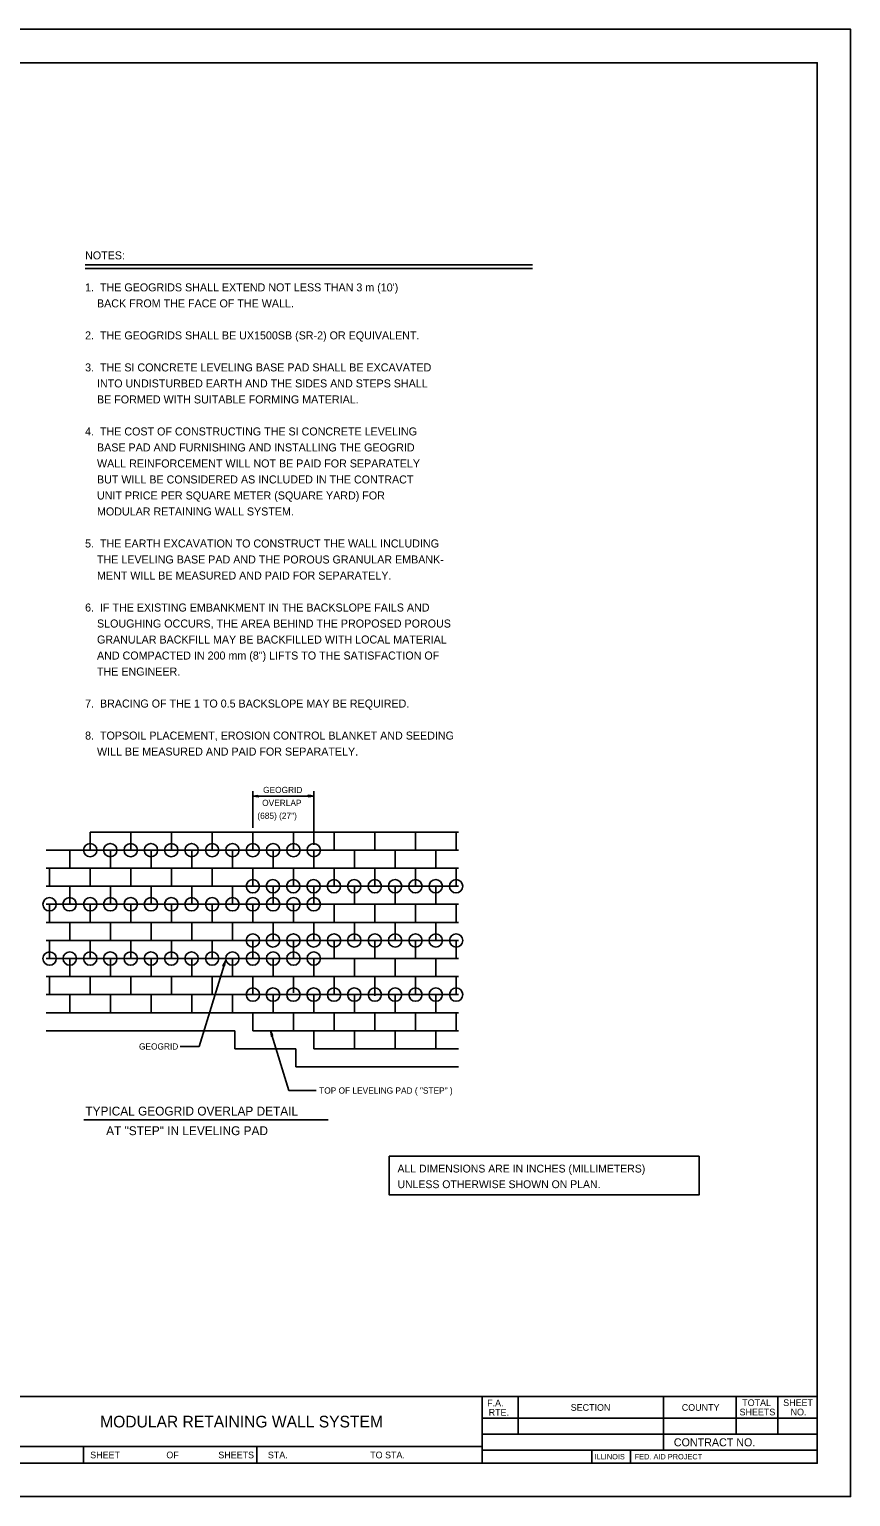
# Model space of a CAD drawing. Extents: x -313 to 1047, y -988 to -455.
# Drawn here: x 800.9 to 1047.1, y -894.7 to -454.7 of the extents above; entities that cross this region are included whole.
import ezdxf

# ---------------------------------------------------------------- set-up
doc = ezdxf.new("R2010")
doc.units = 0
for name, color, linetype in [('Design_EX_Roadway Notes', 7, 'Continuous'), ('Level 48', 7, 'Continuous'), ('Sheets_50 Reference Boundary', 7, 'Continuous'), ('Sheets_General Details', 7, 'Continuous'), ('Sheets_Printer Plotting Border', 7, 'Continuous'), ('Topo_Building', 7, 'Continuous'), ('Utilities_PR_Above Ground Items', 7, 'Continuous')]:
    doc.layers.add(name, color=color, linetype=linetype)

msp = doc.modelspace()

# ---------------------------------------------------------------- linework, layer by layer
at = {"layer": 'Design_EX_Roadway Notes'}
for p, q in [((867.92, -694.15), (867.92, -683.2)), ((867.92, -684.65), (886.18, -684.65)), ((886.18, -699.29), (886.18, -683.2)), ((859.72, -734.01), (851.85, -759.73)), ((873.23, -755.02), (878.7, -772.91)), ((846.12, -759.73), (851.85, -759.73)), ((878.7, -772.91), (886.89, -772.91))]:
    msp.add_line(p, q, dxfattribs=at)
for points in [[(869.47, -684.67), (869.42, -684.44), (868.76, -684.54), (867.92, -684.65), (868.82, -684.77), (869.61, -684.91), (869.47, -684.67), (869.4, -684.52), (868.49, -684.65), (869.49, -684.83), (869.34, -684.63), (868.92, -684.65), (869.32, -684.72)], [(884.63, -684.63), (884.68, -684.86), (885.34, -684.76), (886.18, -684.65), (885.28, -684.52), (884.49, -684.39), (884.63, -684.63), (884.7, -684.78), (885.62, -684.65), (884.61, -684.47), (884.76, -684.67), (885.18, -684.64), (884.78, -684.58)], [(859.24, -735.49), (859.48, -735.51), (859.58, -734.85), (859.72, -734.01), (859.34, -734.84), (858.97, -735.55), (859.24, -735.49), (859.41, -735.47), (859.55, -734.55), (859.09, -735.46), (859.32, -735.38), (859.42, -734.97), (859.24, -735.34)], [(873.66, -756.51), (873.87, -756.4), (873.58, -755.8), (873.23, -755.02), (873.38, -755.92), (873.48, -756.72), (873.66, -756.51), (873.79, -756.4), (873.4, -755.57), (873.52, -756.57), (873.66, -756.38), (873.52, -755.98), (873.58, -756.39)]]:
    msp.add_lwpolyline(points, dxfattribs=at)
at = {"layer": 'Level 48'}
msp.add_lwpolyline([(367.14, -454.72), (1047.14, -454.72), (1047.14, -894.72), (367.14, -894.72)], close=True, dxfattribs=at)
at = {"layer": 'Sheets_50 Reference Boundary'}
msp.add_lwpolyline([(407.14, -464.73), (1037.14, -464.73), (1037.14, -864.72), (407.14, -864.72)], close=True, dxfattribs=at)
at = {"layer": 'Sheets_General Details'}
for p, q in [((1047.14, -454.72), (367.14, -454.72)), ((1047.14, -894.72), (1047.14, -454.72)), ((817.65, -525.32), (951.72, -525.32)), ((817.65, -526.39), (951.72, -526.39)), ((817.27, -781.7), (890.54, -781.7)), ((407.14, -864.72), (1037.14, -864.72)), ((936.63, -864.72), (936.63, -884.72)), ((947.43, -864.72), (947.43, -876.03)), ((991.03, -864.72), (991.03, -880.83)), ((1012.87, -864.72), (1012.87, -876.03)), ((1025.29, -864.72), (1025.29, -876.03)), ((936.63, -871.23), (1037.14, -871.23)), ((782.63, -879.72), (936.63, -879.72)), ((817.14, -879.72), (817.14, -884.72)), ((869.14, -879.72), (869.14, -884.72)), ((936.63, -876.03), (1037.14, -876.03)), ((936.63, -880.83), (1037.14, -880.83)), ((969.57, -880.83), (969.57, -884.72)), ((981.17, -880.83), (981.17, -884.72)), ((1047.14, -894.72), (367.14, -894.72))]:
    msp.add_line(p, q, dxfattribs=at)
for points in [[(407.14, -464.72), (1037.14, -464.72), (1037.14, -884.72), (407.14, -884.72)], [(908.8, -792.66), (1001.7, -792.66), (1001.7, -804.26), (908.8, -804.26)]]:
    msp.add_lwpolyline(points, close=True, dxfattribs=at)
at = {"layer": 'Sheets_Printer Plotting Border'}
msp.add_lwpolyline([(367.14, -894.72), (1047.14, -894.72), (1047.14, -454.72), (367.14, -454.72)], close=True, dxfattribs=at)
at = {"layer": 'Topo_Building'}
for p, q in [((819.17, -695.45), (819.17, -700.86)), ((819.17, -695.45), (929.63, -695.45)), ((831.36, -695.45), (831.36, -700.86)), ((843.54, -695.45), (843.54, -700.86)), ((855.73, -695.45), (855.73, -700.86)), ((867.92, -695.45), (867.92, -700.86)), ((880.1, -695.45), (880.1, -700.86)), ((892.29, -695.45), (892.29, -700.86)), ((904.48, -695.45), (904.48, -700.86)), ((916.66, -695.45), (916.66, -700.86)), ((928.85, -695.45), (928.85, -700.86)), ((805.97, -700.86), (819.17, -700.86)), ((813.06, -700.86), (813.06, -706.27)), ((819.17, -700.86), (929.63, -700.86)), ((825.25, -700.86), (825.25, -706.27)), ((837.44, -700.86), (837.44, -706.27)), ((849.62, -700.86), (849.62, -706.27)), ((861.81, -700.86), (861.81, -706.27)), ((874, -700.86), (874, -706.27)), ((886.18, -700.86), (886.18, -706.27)), ((898.37, -700.86), (898.37, -706.27)), ((910.56, -700.86), (910.56, -706.27)), ((922.74, -700.86), (922.74, -706.27)), ((805.97, -706.27), (929.63, -706.27)), ((806.98, -706.27), (806.98, -711.69)), ((819.17, -706.27), (819.17, -711.69)), ((831.36, -706.27), (831.36, -711.69)), ((843.54, -706.27), (843.54, -711.69)), ((855.73, -706.27), (855.73, -711.69)), ((867.92, -706.27), (867.92, -711.69)), ((880.1, -706.27), (880.1, -711.69)), ((892.29, -706.27), (892.29, -711.69)), ((904.48, -706.27), (904.48, -711.69)), ((916.66, -706.27), (916.66, -711.69)), ((928.85, -706.27), (928.85, -711.69)), ((805.97, -711.69), (929.63, -711.69)), ((813.06, -711.69), (813.06, -717.1)), ((825.25, -711.69), (825.25, -717.1)), ((837.44, -711.69), (837.44, -717.1)), ((849.62, -711.69), (849.62, -717.1)), ((861.81, -711.69), (861.81, -717.1)), ((874, -711.69), (874, -717.1)), ((886.18, -711.69), (886.18, -717.1)), ((898.37, -711.69), (898.37, -717.1)), ((910.56, -711.69), (910.56, -717.1)), ((922.74, -711.69), (922.74, -717.1)), ((805.97, -717.1), (929.63, -717.1)), ((806.98, -717.1), (806.98, -722.51)), ((819.17, -717.1), (819.17, -722.51)), ((831.36, -717.1), (831.36, -722.51)), ((843.54, -717.1), (843.54, -722.51)), ((855.73, -717.1), (855.73, -722.51)), ((867.92, -717.1), (867.92, -722.51)), ((880.1, -717.1), (880.1, -722.51)), ((892.29, -717.1), (892.29, -722.51)), ((904.48, -717.1), (904.48, -722.51)), ((916.66, -717.1), (916.66, -722.51)), ((928.85, -717.1), (928.85, -722.51)), ((805.97, -722.51), (929.63, -722.51)), ((813.06, -722.51), (813.06, -727.95)), ((825.25, -722.51), (825.25, -727.95)), ((837.44, -722.51), (837.44, -727.95)), ((849.62, -722.51), (849.62, -727.95)), ((861.81, -722.51), (861.81, -727.95)), ((874, -722.51), (874, -727.95)), ((886.18, -722.51), (886.18, -727.95)), ((898.37, -722.51), (898.37, -727.95)), ((910.56, -722.51), (910.56, -727.95)), ((922.74, -722.51), (922.74, -727.95)), ((805.97, -727.95), (929.63, -727.95)), ((807.01, -727.95), (807.01, -733.37)), ((819.2, -727.95), (819.2, -733.37)), ((831.38, -727.95), (831.38, -733.37)), ((843.57, -727.95), (843.57, -733.37)), ((855.76, -727.95), (855.76, -733.37)), ((867.94, -727.95), (867.94, -733.37)), ((880.13, -727.95), (880.13, -733.37)), ((892.32, -727.95), (892.32, -733.37)), ((904.5, -727.95), (904.5, -733.37)), ((916.69, -727.95), (916.69, -733.37)), ((928.88, -727.95), (928.88, -733.37)), ((805.97, -733.37), (929.63, -733.37)), ((813.06, -733.37), (813.06, -738.78)), ((825.25, -733.37), (825.25, -738.78)), ((837.44, -733.37), (837.44, -738.78)), ((849.62, -733.37), (849.62, -738.78)), ((861.81, -733.37), (861.81, -738.78)), ((874, -733.37), (874, -738.78)), ((886.18, -733.37), (886.18, -738.78)), ((898.37, -733.37), (898.37, -738.78)), ((910.56, -733.37), (910.56, -738.78)), ((922.74, -733.37), (922.74, -738.78)), ((805.97, -738.78), (929.63, -738.78)), ((807.01, -738.78), (807.01, -744.19)), ((819.2, -738.78), (819.2, -744.19)), ((831.38, -738.78), (831.38, -744.19)), ((843.57, -738.78), (843.57, -744.19)), ((855.76, -738.78), (855.76, -744.19)), ((867.94, -738.78), (867.94, -744.19)), ((880.13, -738.78), (880.13, -743.63)), ((892.32, -738.78), (892.32, -744.19)), ((904.5, -738.78), (904.5, -744.54)), ((916.69, -738.78), (916.69, -744.19)), ((928.88, -738.78), (928.88, -744.19)), ((805.97, -744.19), (929.63, -744.19)), ((813.06, -744.19), (813.06, -749.61)), ((825.25, -744.19), (825.25, -749.61)), ((837.44, -744.19), (837.44, -749.61)), ((849.62, -744.19), (849.62, -749.61)), ((861.81, -744.19), (861.81, -749.61)), ((874, -744.19), (874, -749.61)), ((886.18, -744.19), (886.18, -749.61)), ((898.37, -744.19), (898.37, -749.61)), ((910.56, -744.19), (910.56, -749.61)), ((922.74, -744.19), (922.74, -749.61)), ((805.97, -749.61), (867.94, -749.61)), ((867.94, -749.61), (867.94, -755.02)), ((867.94, -749.61), (929.63, -749.61)), ((880.13, -749.61), (880.13, -755.02)), ((892.32, -749.61), (892.32, -755.02)), ((904.5, -749.61), (904.5, -755.02)), ((916.69, -749.61), (916.69, -755.02)), ((928.88, -749.61), (928.88, -755.02)), ((805.97, -755.02), (862.53, -755.02)), ((862.53, -755.02), (862.53, -760.43)), ((867.94, -755.02), (886.18, -755.02)), ((886.18, -755.02), (886.18, -760.43)), ((886.18, -755.02), (929.63, -755.02)), ((898.37, -755.02), (898.37, -760.43)), ((910.56, -755.02), (910.56, -760.43)), ((922.74, -755.02), (922.74, -760.43)), ((862.53, -760.43), (880.77, -760.43)), ((880.77, -760.43), (880.77, -765.85)), ((886.18, -760.43), (929.63, -760.43)), ((880.77, -765.85), (929.63, -765.85))]:
    msp.add_line(p, q, dxfattribs=at)
at = {"layer": 'Utilities_PR_Above Ground Items'}
for p, q in [((886.18, -700.86), (819.17, -700.86)), ((929.63, -711.69), (867.92, -711.69)), ((886.18, -717.1), (805.93, -717.1)), ((929.63, -727.95), (867.94, -727.95)), ((886.18, -733.37), (806.09, -733.37)), ((929.63, -744.19), (867.94, -744.19))]:
    msp.add_line(p, q, dxfattribs=at)
for centre in [(819.17, -700.86), (825.2, -700.86), (831.31, -700.86), (837.39, -700.86), (843.49, -700.86), (849.57, -700.86), (855.73, -700.86), (861.81, -700.86), (867.92, -700.86), (874, -700.86), (880.1, -700.86), (886.18, -700.86), (867.92, -711.69), (873.95, -711.69), (880.05, -711.69), (886.13, -711.69), (892.24, -711.69), (898.32, -711.69), (904.48, -711.69), (910.56, -711.69), (916.66, -711.69), (922.74, -711.69), (928.85, -711.69), (806.98, -717.1), (813.01, -717.1), (819.17, -717.1), (825.2, -717.1), (831.31, -717.1), (837.39, -717.1), (843.49, -717.1), (849.57, -717.1), (855.73, -717.1), (861.81, -717.1), (867.92, -717.1), (874, -717.1), (880.1, -717.1), (886.18, -717.1), (867.94, -727.95), (873.97, -727.95), (880.08, -727.95), (886.16, -727.95), (892.27, -727.95), (898.35, -727.95), (904.5, -727.95), (910.58, -727.95), (916.69, -727.95), (922.77, -727.95), (928.88, -727.95), (807.01, -733.37), (813.04, -733.37), (819.17, -733.37), (825.2, -733.37), (831.31, -733.37), (837.39, -733.37), (843.49, -733.37), (849.57, -733.37), (855.73, -733.37), (861.81, -733.37), (867.92, -733.37), (874, -733.37), (880.1, -733.37), (886.18, -733.37), (867.94, -744.19), (873.97, -744.19), (880.08, -744.19), (886.16, -744.19), (892.27, -744.19), (898.35, -744.19), (904.5, -744.19), (910.58, -744.19), (916.69, -744.19), (922.77, -744.19), (928.88, -744.19)]:
    msp.add_circle(centre, 2, dxfattribs=at)

# ---------------------------------------------------------------- texts
at = {"layer": 'Design_EX_Roadway Notes'}
for s, height, p in [('GEOGRID', 1.865, (871, -683.74)), ('OVERLAP', 1.865, (870.73, -687.61)), ('(685) (27")', 1.8653, (869.29, -691.47)), ('GEOGRID', 1.865, (833.8, -760.66)), ('TOP OF LEVELING PAD ( "STEP" )', 1.8653, (887.81, -773.87))]:
    msp.add_text(s, height=height, dxfattribs=at).set_placement(p)
at = {"layer": 'Sheets_General Details'}
for s, height, p in [('NOTES:', 2.4, (817.64, -523.7)), ("1.  THE GEOGRIDS SHALL EXTEND NOT LESS THAN 3 m (10')", 2.4, (817.64, -533.3)), ('    BACK FROM THE FACE OF THE WALL.', 2.4, (817.64, -538.1)), ('2.  THE GEOGRIDS SHALL BE UX1500SB (SR-2) OR EQUIVALENT.', 2.4, (817.64, -547.7)), ('3.  THE SI CONCRETE LEVELING BASE PAD SHALL BE EXCAVATED', 2.4, (817.64, -557.3)), ('    INTO UNDISTURBED EARTH AND THE SIDES AND STEPS SHALL', 2.4, (817.64, -562.1)), ('    BE FORMED WITH SUITABLE FORMING MATERIAL.', 2.4, (817.64, -566.9)), ('4.  THE COST OF CONSTRUCTING THE SI CONCRETE LEVELING', 2.4, (817.64, -576.5)), ('    BASE PAD AND FURNISHING AND INSTALLING THE GEOGRID', 2.4, (817.64, -581.3)), ('    WALL REINFORCEMENT WILL NOT BE PAID FOR SEPARATELY', 2.4, (817.64, -586.1)), ('    BUT WILL BE CONSIDERED AS INCLUDED IN THE CONTRACT', 2.4, (817.64, -590.9)), ('    UNIT PRICE PER SQUARE METER (SQUARE YARD) FOR', 2.4, (817.64, -595.7)), ('    MODULAR RETAINING WALL SYSTEM.', 2.4, (817.64, -600.5)), ('5.  THE EARTH EXCAVATION TO CONSTRUCT THE WALL INCLUDING', 2.4, (817.64, -610.1)), ('    THE LEVELING BASE PAD AND THE POROUS GRANULAR EMBANK-', 2.4, (817.64, -614.9)), ('    MENT WILL BE MEASURED AND PAID FOR SEPARATELY.', 2.4, (817.64, -619.7)), ('6.  IF THE EXISTING EMBANKMENT IN THE BACKSLOPE FAILS AND', 2.4, (817.64, -629.3)), ('    SLOUGHING OCCURS, THE AREA BEHIND THE PROPOSED POROUS', 2.4, (817.64, -634.1)), ('    GRANULAR BACKFILL MAY BE BACKFILLED WITH LOCAL MATERIAL', 2.4, (817.64, -638.9)), ('    AND COMPACTED IN 200 mm (8") LIFTS TO THE SATISFACTION OF', 2.4, (817.64, -643.7)), ('    THE ENGINEER.', 2.4, (817.64, -648.5)), ('7.  BRACING OF THE 1 TO 0.5 BACKSLOPE MAY BE REQUIRED.', 2.4, (817.64, -658.1)), ('8.  TOPSOIL PLACEMENT, EROSION CONTROL BLANKET AND SEEDING', 2.4, (817.64, -667.7)), ('    WILL BE MEASURED AND PAID FOR SEPARATELY.', 2.4, (817.64, -672.5)), ('TYPICAL GEOGRID OVERLAP DETAIL', 2.656, (817.73, -780.43)), ('AT "STEP" IN LEVELING PAD', 2.656, (823.96, -786.32)), ('ALL DIMENSIONS ARE IN INCHES (MILLIMETERS)', 2.3467, (911.29, -797.52)), ('UNLESS OTHERWISE SHOWN ON PLAN.', 2.3467, (911.29, -802.21)), ('F.A.  ', 2, (938.17, -867.63)), ('TOTAL', 2, (1014.64, -867.55)), ('SHEET', 2, (1026.93, -867.55)), ('MODULAR RETAINING WALL SYSTEM', 3.5, (822.15, -873.97)), ('RTE.', 2, (938.63, -870.43)), ('SECTION', 2, (963.23, -868.98)), ('COUNTY', 2, (996.52, -868.98)), ('SHEETS', 2, (1013.85, -870.35)), ('NO.', 2, (1029.14, -870.35)), ('CONTRACT NO.      ', 2.4, (994.14, -879.63)), ('SHEET', 2, (819.18, -883.22)), ('OF', 2, (842, -883.22)), ('SHEETS', 2, (857.58, -883.22)), ('STA.', 2, (872.44, -883.22)), ('TO STA.', 2, (903.11, -883.22)), ('ILLINOIS', 1.6, (970.36, -883.54)), ('FED. AID PROJECT', 1.6, (982.39, -883.54))]:
    msp.add_text(s, height=height, dxfattribs=at).set_placement(p)

doc.saveas('drawing.dxf')
